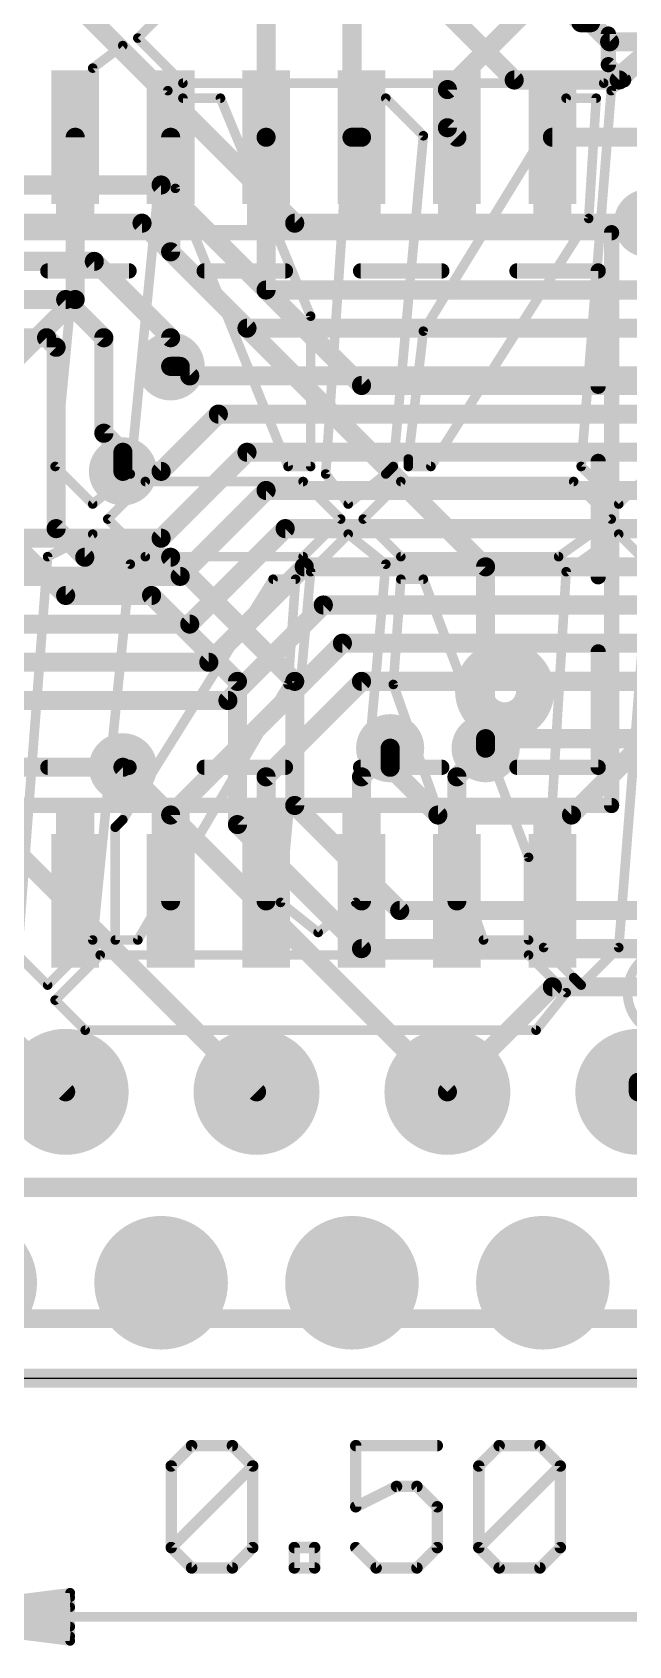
# Model space of a CAD drawing. Extents: x -25.5 to 33.9, y -16.6 to 18.1.
# Drawn here: x -10.6 to -2.67, y -14.99 to 6.48 of the extents above; entities that cross this region are included whole.
import ezdxf

# ---------------------------------------------------------------- set-up
doc = ezdxf.new("R2010")
doc.units = 0
for name, color, linetype in [('1', 12, 'CONTINUOUS'), ('16', 132, 'CONTINUOUS'), ('17', 110, 'CONTINUOUS'), ('18', 110, 'CONTINUOUS'), ('20', 53, 'CONTINUOUS'), ('21', 40, 'CONTINUOUS'), ('22', 6, 'CONTINUOUS'), ('47', 253, 'CONTINUOUS'), ('51', 253, 'CONTINUOUS'), ('52', 4, 'CONTINUOUS')]:
    doc.layers.add(name, color=color, linetype=linetype)

# ---------------------------------------------------------------- blocks, each defined once
blk = doc.blocks.new('RECT')
blk.add_solid([(-0.5, -0.5), (0.5, -0.5), (-0.5, 0.5), (0.5, 0.5)])
blk = doc.blocks.new('ROUNDP')
at = {"const_width": 0.5}
blk.add_lwpolyline([(0, -0.25, 1), (0, 0.25, 1), (0, -0.25)], format="xyb", dxfattribs=at)
blk = doc.blocks.new('ROUNDV')
at = {"const_width": 0.5}
blk.add_lwpolyline([(0, -0.25, 1), (0, 0.25, 1), (0, -0.25)], format="xyb", dxfattribs=at)

msp = doc.modelspace()

# ---------------------------------------------------------------- linework, layer by layer
at = {"layer": '1', "const_width": 0.254}
for points in [[(-10.287, 7.112), (-7.112, 3.937)], [(-5.08, 6.731), (-4.191, 5.842)], [(-2.159, 6.477), (-2.794, 5.842)], [(-2.794, 5.842), (-4.191, 5.842)], [(-13.335, 4.445), (-8.89, 4.445)], [(-6.223, 1.778), (-8.89, 4.445)], [(-13.081, 3.937), (-9.144, 3.937)], [(-9.144, 3.937), (-4.572, -0.635)], [(-7.112, 3.937), (-2.413, 3.937)], [(-12.827, 3.429), (-9.779, 3.429)], [(-9.779, 3.429), (-8.763, 2.413)], [(-10.16, 2.921), (-12.192, 2.921)], [(-9.652, 2.413), (-10.16, 2.921)], [(-11.811, 2.413), (-10.414, 2.413)], [(-10.414, 2.413), (-10.287, 2.286)], [(-10.287, -0.127), (-10.287, 2.286)], [(-9.652, 1.143), (-9.652, 2.413)], [(-8.763, 2.413), (-8.763, 2.032)], [(-6.223, 1.778), (-1.905, 1.778)], [(-9.652, 1.143), (-9.398, 0.889)], [(-9.398, 0.889), (-9.398, 0.635)], [(-9.906, -0.508), (-10.287, -0.127)], [(0.508, 0), (-3.429, -3.937)], [(-10.16, -1.016), (-10.795, -0.381)], [(-8.763, -0.508), (-9.906, -0.508)], [(-7.112, -2.159), (-8.763, -0.508)], [(-4.572, -0.635), (-4.572, -3.048)], [(-9.017, -1.016), (-10.16, -1.016)], [(-7.874, -2.159), (-9.017, -1.016)], [(-10.16, -7.62), (-16.383, -1.397)], [(-7.874, -4.064), (-7.874, -2.159)], [(-7.112, -3.81), (-7.112, -2.159)], [(-5.842, -3.302), (-5.842, -3.048)], [(-5.08, -7.62), (-9.398, -3.302)], [(-5.207, -3.937), (-5.842, -3.302)], [(-7.112, -3.81), (-5.715, -5.207)], [(-3.429, -3.937), (-5.207, -3.937)], [(-11.049, -4.191), (-7.62, -7.62)], [(-6.223, -5.715), (-7.874, -4.064)], [(-5.715, -5.207), (-1.651, -5.207)], [(-6.223, -5.715), (-1.397, -5.715)], [(-5.08, -7.62), (-3.683, -6.223)], [(-3.683, -6.223), (-1.143, -6.223)], [(-0.127, -7.493), (-2.54, -7.493)], [(-2.54, -7.493), (-2.54, -7.62)], [(-15.748, -8.89), (23.749, -8.89)], [(25.4, -11.43), (-25.4, -11.43)]]:
    msp.add_lwpolyline(points, dxfattribs=at)
at = {"layer": '1', "const_width": 0.127}
for points in [[(-4.191, 5.9055, 1), (-4.191, 5.7785)], [(-4.2359, 5.7971, 1), (-4.1461, 5.8869)], [(-2.8389, 5.8869, 1), (-2.7491, 5.7971)], [(-2.794, 5.7785, 1), (-2.794, 5.9055)], [(-8.8451, 4.4899, 1), (-8.9349, 4.4001)], [(-8.89, 4.3815, 1), (-8.89, 4.5085)], [(-9.0991, 3.9819, 1), (-9.1889, 3.8921)], [(-9.144, 3.8735, 1), (-9.144, 4.0005)], [(-7.112, 4.0005, 1), (-7.112, 3.8735)], [(-7.1569, 3.8921, 1), (-7.0671, 3.9819)], [(-9.7341, 3.4739, 1), (-9.8239, 3.3841)], [(-9.779, 3.3655, 1), (-9.779, 3.4925)], [(-10.1151, 2.9659, 1), (-10.2049, 2.8761)], [(-10.16, 2.8575, 1), (-10.16, 2.9845)], [(-10.3691, 2.4579, 1), (-10.4589, 2.3681)], [(-10.414, 2.3495, 1), (-10.414, 2.4765)], [(-10.2235, 2.286, 1), (-10.3505, 2.286)], [(-10.3319, 2.2411, 1), (-10.2421, 2.3309)], [(-9.5885, 2.413, 1), (-9.7155, 2.413)], [(-9.6969, 2.3681, 1), (-9.6071, 2.4579)], [(-8.6995, 2.413, 1), (-8.8265, 2.413)], [(-8.8079, 2.3681, 1), (-8.7181, 2.4579)], [(-8.8265, 2.032, 1), (-8.6995, 2.032)], [(-6.223, 1.8415, 1), (-6.223, 1.7145)], [(-6.2679, 1.7331, 1), (-6.1781, 1.8229)], [(-9.6071, 1.1879, 1), (-9.6969, 1.0981)], [(-9.7155, 1.143, 1), (-9.5885, 1.143)], [(-9.3345, 0.889, 1), (-9.4615, 0.889)], [(-9.4429, 0.8441, 1), (-9.3531, 0.9339)], [(-9.4615, 0.635, 1), (-9.3345, 0.635)], [(-10.2421, -0.0821, 1), (-10.3319, -0.1719)], [(-10.3505, -0.127, 1), (-10.2235, -0.127)], [(-9.906, -0.4445, 1), (-9.906, -0.5715)], [(-9.9509, -0.5529, 1), (-9.8611, -0.4631)], [(-8.7181, -0.4631, 1), (-8.8079, -0.5529)], [(-8.763, -0.5715, 1), (-8.763, -0.4445)], [(-4.5085, -0.635, 1), (-4.6355, -0.635)], [(-4.6169, -0.6799, 1), (-4.5271, -0.5901)], [(-10.16, -0.9525, 1), (-10.16, -1.0795)], [(-10.2049, -1.0609, 1), (-10.1151, -0.9711)], [(-8.9721, -0.9711, 1), (-9.0619, -1.0609)], [(-9.017, -1.0795, 1), (-9.017, -0.9525)], [(-7.8105, -2.159, 1), (-7.9375, -2.159)], [(-7.9189, -2.2039, 1), (-7.8291, -2.1141)], [(-7.0485, -2.159, 1), (-7.1755, -2.159)], [(-7.1569, -2.2039, 1), (-7.0671, -2.1141)], [(-5.7785, -3.048, 1), (-5.9055, -3.048)], [(-4.6355, -3.048, 1), (-4.5085, -3.048)], [(-9.3531, -3.2571, 1), (-9.4429, -3.3469)], [(-5.7971, -3.2571, 1), (-5.8869, -3.3469)], [(-5.9055, -3.302, 1), (-5.7785, -3.302)], [(-7.0671, -3.7651, 1), (-7.1569, -3.8549)], [(-7.1755, -3.81, 1), (-7.0485, -3.81)], [(-5.207, -3.8735, 1), (-5.207, -4.0005)], [(-5.2519, -3.9819, 1), (-5.1621, -3.8921)], [(-3.4739, -3.8921, 1), (-3.3841, -3.9819)], [(-3.429, -4.0005, 1), (-3.429, -3.8735)], [(-7.8291, -4.0191, 1), (-7.9189, -4.1089)], [(-7.9375, -4.064, 1), (-7.8105, -4.064)], [(-5.715, -5.1435, 1), (-5.715, -5.2705)], [(-5.7599, -5.2519, 1), (-5.6701, -5.1621)], [(-6.223, -5.6515, 1), (-6.223, -5.7785)], [(-6.2679, -5.7599, 1), (-6.1781, -5.6701)], [(-3.683, -6.1595, 1), (-3.683, -6.2865)], [(-3.6381, -6.2679, 1), (-3.7279, -6.1781)], [(-10.2049, -7.6649, 1), (-10.1151, -7.5751)], [(-7.6649, -7.6649, 1), (-7.5751, -7.5751)], [(-5.1249, -7.5751, 1), (-5.0351, -7.6649)], [(-5.1249, -7.6649, 1), (-5.0351, -7.5751)], [(-2.54, -7.4295, 1), (-2.54, -7.5565)], [(-2.4765, -7.493, 1), (-2.6035, -7.493)], [(-2.6035, -7.62, 1), (-2.4765, -7.62)]]:
    msp.add_lwpolyline(points, format="xyb", dxfattribs=at)
at = {"layer": '16', "const_width": 0.254}
for points in [[(-6.35, 8.255), (-6.35, 5.08)], [(-7.493, 5.08), (-7.493, 7.493)], [(-4.064, 6.731), (-5.08, 5.715)], [(-3.302, 6.604), (-3.429, 6.731)], [(-3.175, 6.604), (-3.302, 6.604)], [(-3.175, 6.604), (-2.921, 6.35)], [(-2.921, 6.35), (7.112, 6.35)], [(-5.08, 5.715), (-5.08, 5.207)], [(-10.033, 5.08), (-10.033, 2.921)], [(-8.763, 5.08), (-8.763, 3.556)], [(-7.493, 3.048), (-7.493, 5.08)], [(-6.35, 5.08), (-6.223, 5.08)], [(-5.08, 5.207), (-4.953, 5.08)], [(-3.683, 5.08), (-2.413, 5.08)], [(-7.747, 2.54), (-8.763, 3.556)], [(-10.033, 2.921), (-11.43, 1.524)], [(-7.493, 3.048), (-0.508, 3.048)], [(-7.747, 2.54), (1.016, 2.54)], [(-8.636, 2.032), (-8.763, 2.032)], [(-8.509, 1.905), (-8.636, 2.032)], [(-8.509, 1.905), (2.286, 1.905)], [(-8.128, 1.397), (-8.89, 0.635)], [(-8.128, 1.397), (3.302, 1.397)], [(-8.89, -0.254), (-7.747, 0.889)], [(-7.747, 0.889), (4.191, 0.889)], [(-8.89, 0.635), (-9.398, 0.635)], [(-8.636, -0.762), (-7.493, 0.381)], [(-7.493, 0.381), (4.572, 0.381)], [(-8.509, -1.397), (-7.239, -0.127)], [(-7.239, -0.127), (5.461, -0.127)], [(-10.922, -0.254), (-8.89, -0.254)], [(-15.748, -0.762), (-8.636, -0.762)], [(-8.255, -1.905), (-6.985, -0.635)], [(-6.985, -0.635), (4.953, -0.635)], [(-8.001, -2.413), (-6.731, -1.143)], [(-6.731, -1.143), (4.699, -1.143)], [(-8.509, -1.397), (-18.923, -1.397)], [(-8.763, -3.937), (-6.477, -1.651)], [(-6.477, -1.651), (4.445, -1.651)], [(-18.542, -1.905), (-8.255, -1.905)], [(-7.493, -3.429), (-6.223, -2.159)], [(-6.223, -2.159), (3.81, -2.159)], [(-17.018, -2.413), (-8.001, -2.413)], [(-6.223, -3.429), (-5.842, -3.048)], [(-4.953, -3.429), (-4.572, -3.048)], [(-4.572, -3.048), (-4.572, -2.921)], [(-4.572, -2.921), (3.683, -2.921)], [(-9.398, -3.302), (-16.002, -3.302)], [(-7.493, -5.08), (-7.493, -3.429)], [(-6.223, -5.08), (-6.223, -3.429)], [(-4.953, -5.08), (-4.953, -3.429)], [(-8.763, -5.08), (-8.763, -3.937)], [(-1.905, -8.89), (-2.54, -7.62)], [(25.4, -11.43), (-25.4, -11.43)]]:
    msp.add_lwpolyline(points, dxfattribs=at)
at = {"layer": '16', "const_width": 0.127}
for points in [[(-3.302, 6.6675, 1), (-3.302, 6.5405)], [(-3.175, 6.5405, 1), (-3.175, 6.6675)], [(-2.921, 6.4135, 1), (-2.921, 6.2865)], [(-2.9659, 6.3051, 1), (-2.8761, 6.3949)], [(-5.0165, 5.715, 1), (-5.1435, 5.715)], [(-5.1249, 5.7599, 1), (-5.0351, 5.6701)], [(-9.9695, 5.08, 1), (-10.0965, 5.08)], [(-8.6995, 5.08, 1), (-8.8265, 5.08)], [(-7.4295, 5.08, 1), (-7.5565, 5.08)], [(-6.35, 5.1435, 1), (-6.35, 5.0165)], [(-6.223, 5.0165, 1), (-6.223, 5.1435)], [(-5.0351, 5.2519, 1), (-5.1249, 5.1621)], [(-5.1435, 5.207, 1), (-5.0165, 5.207)], [(-4.9979, 5.0351, 1), (-4.9081, 5.1249)], [(-3.683, 5.1435, 1), (-3.683, 5.0165)], [(-7.5565, 5.08, 1), (-7.4295, 5.08)], [(-6.4135, 5.08, 1), (-6.2865, 5.08)], [(-8.7181, 3.6009, 1), (-8.8079, 3.5111)], [(-8.8265, 3.556, 1), (-8.6995, 3.556)], [(-9.9881, 2.8761, 1), (-10.0779, 2.9659)], [(-7.493, 3.1115, 1), (-7.493, 2.9845)], [(-7.5565, 3.048, 1), (-7.4295, 3.048)], [(-10.0965, 2.921, 1), (-9.9695, 2.921)], [(-7.747, 2.6035, 1), (-7.747, 2.4765)], [(-7.7919, 2.4951, 1), (-7.7021, 2.5849)], [(-8.763, 2.0955, 1), (-8.763, 1.9685)], [(-8.5911, 2.0769, 1), (-8.6809, 1.9871)], [(-8.636, 1.9685, 1), (-8.636, 2.0955)], [(-8.509, 1.9685, 1), (-8.509, 1.8415)], [(-8.5539, 1.8601, 1), (-8.4641, 1.9499)], [(-8.128, 1.4605, 1), (-8.128, 1.3335)], [(-8.0831, 1.3521, 1), (-8.1729, 1.4419)], [(-7.747, 0.9525, 1), (-7.747, 0.8255)], [(-7.7021, 0.8441, 1), (-7.7919, 0.9339)], [(-9.398, 0.6985, 1), (-9.398, 0.5715)], [(-8.9349, 0.6799, 1), (-8.8451, 0.5901)], [(-8.89, 0.5715, 1), (-8.89, 0.6985)], [(-7.493, 0.4445, 1), (-7.493, 0.3175)], [(-7.4481, 0.3361, 1), (-7.5379, 0.4259)], [(-7.239, -0.0635, 1), (-7.239, -0.1905)], [(-8.9349, -0.2091, 1), (-8.8451, -0.2989)], [(-8.89, -0.3175, 1), (-8.89, -0.1905)], [(-7.1941, -0.1719, 1), (-7.2839, -0.0821)], [(-8.636, -0.8255, 1), (-8.636, -0.6985)], [(-6.985, -0.5715, 1), (-6.985, -0.6985)], [(-6.9401, -0.6799, 1), (-7.0299, -0.5901)], [(-8.6809, -0.7171, 1), (-8.5911, -0.8069)], [(-6.731, -1.0795, 1), (-6.731, -1.2065)], [(-6.6861, -1.1879, 1), (-6.7759, -1.0981)], [(-8.509, -1.4605, 1), (-8.509, -1.3335)], [(-8.5539, -1.3521, 1), (-8.4641, -1.4419)], [(-6.477, -1.5875, 1), (-6.477, -1.7145)], [(-6.4321, -1.6959, 1), (-6.5219, -1.6061)], [(-8.2999, -1.8601, 1), (-8.2101, -1.9499)], [(-8.255, -1.9685, 1), (-8.255, -1.8415)], [(-6.223, -2.0955, 1), (-6.223, -2.2225)], [(-6.1781, -2.2039, 1), (-6.2679, -2.1141)], [(-8.0459, -2.3681, 1), (-7.9561, -2.4579)], [(-8.001, -2.4765, 1), (-8.001, -2.3495)], [(-5.7971, -3.0929, 1), (-5.8869, -3.0031)], [(-4.5085, -2.921, 1), (-4.6355, -2.921)], [(-4.572, -2.8575, 1), (-4.572, -2.9845)], [(-4.6355, -3.048, 1), (-4.5085, -3.048)], [(-4.5271, -3.0929, 1), (-4.6169, -3.0031)], [(-9.398, -3.3655, 1), (-9.398, -3.2385)], [(-7.4295, -3.429, 1), (-7.5565, -3.429)], [(-7.5379, -3.3841, 1), (-7.4481, -3.4739)], [(-6.1595, -3.429, 1), (-6.2865, -3.429)], [(-6.2679, -3.3841, 1), (-6.1781, -3.4739)], [(-4.8895, -3.429, 1), (-5.0165, -3.429)], [(-4.9979, -3.3841, 1), (-4.9081, -3.4739)], [(-8.6995, -3.937, 1), (-8.8265, -3.937)], [(-8.8079, -3.8921, 1), (-8.7181, -3.9819)], [(-8.8265, -5.08, 1), (-8.6995, -5.08)], [(-7.5565, -5.08, 1), (-7.4295, -5.08)], [(-6.2865, -5.08, 1), (-6.1595, -5.08)], [(-5.0165, -5.08, 1), (-4.8895, -5.08)], [(-2.4832, -7.5916, 1), (-2.5968, -7.6484)]]:
    msp.add_lwpolyline(points, format="xyb", dxfattribs=at)
at = {"layer": '20'}
msp.add_line((-24.13, -11.43), (24.13, -11.43), dxfattribs=at)
at = {"layer": '21', "const_width": 0.127}
msp.add_lwpolyline([(0, -10.7), (-25.4, -10.7)], dxfattribs=at)
at = {"layer": '22', "const_width": 0.2032}
for points in [[(-2.9383, 6.4528), (-2.9383, 6.0461)], [(-2.9383, 6.0461), (-2.7349, 5.8427)], [(-20.9804, 3.81), (-2.8956, 3.81)], [(-2.8956, 3.81), (-2.8956, -3.81)], [(-2.8956, -3.81), (-20.9804, -3.81)]]:
    msp.add_lwpolyline(points, dxfattribs=at)
at = {"layer": '22'}
for points, const_width in [([(-2.8875, 6.4528, 1), (-2.9891, 6.4528)], 0.1016), ([(-2.9024, 6.082, 1), (-2.9742, 6.0101)], 0.1016), ([(-2.9891, 6.0461, 1), (-2.8875, 6.0461)], 0.1016), ([(-2.7709, 5.8068, 1), (-2.699, 5.8786)], 0.1016), ([(-2.8448, 3.81, 1), (-2.9464, 3.81)], 0.1016), ([(-2.8956, 3.7592, 1), (-2.8956, 3.8608)], 0.1016), ([(-4.318, -2.54, 1), (-4.318, -2.032, 1), (-4.318, -2.54)], 0.8128), ([(-2.9464, -3.81, 1), (-2.8448, -3.81)], 0.1016), ([(-2.8956, -3.8608, 1), (-2.8956, -3.7592)], 0.1016)]:
    msp.add_lwpolyline(points, format="xyb", dxfattribs=dict(at, const_width=const_width))
at = {"layer": '47'}
for points, const_width in [([(-8.7552, -12.5985), (-8.484, -12.3273)], 0.1524), ([(-8.484, -12.3273), (-7.9417, -12.3273)], 0.1524), ([(-7.9417, -12.3273), (-7.6705, -12.5985)], 0.1524), ([(-5.2148, -12.3273), (-6.2995, -12.3273)], 0.1524), ([(-6.2995, -12.3273), (-6.2995, -13.1408)], 0.1524), ([(-4.6623, -12.5985), (-4.3911, -12.3273)], 0.1524), ([(-4.3911, -12.3273), (-3.8488, -12.3273)], 0.1524), ([(-3.8488, -12.3273), (-3.5776, -12.5985)], 0.1524), ([(-8.7552, -13.6831), (-8.7552, -12.5985)], 0.1524), ([(-8.7552, -13.6831), (-7.6705, -12.5985)], 0.1524), ([(-7.6705, -12.5985), (-7.6705, -13.6831)], 0.1524), ([(-4.6623, -13.6831), (-4.6623, -12.5985)], 0.1524), ([(-4.6623, -13.6831), (-3.5776, -12.5985)], 0.1524), ([(-3.5776, -12.5985), (-3.5776, -13.6831)], 0.1524), ([(-6.2995, -13.1408), (-5.7571, -12.8696)], 0.1524), ([(-5.7571, -12.8696), (-5.486, -12.8696)], 0.1524), ([(-5.486, -12.8696), (-5.2148, -13.1408)], 0.1524), ([(-5.2148, -13.1408), (-5.2148, -13.6831)], 0.1524), ([(-8.484, -13.9543), (-8.7552, -13.6831)], 0.1524), ([(-7.6705, -13.6831), (-7.9417, -13.9543)], 0.1524), ([(-7.118, -13.9543), (-7.118, -13.6831)], 0.1524), ([(-7.118, -13.6831), (-6.8469, -13.6831)], 0.1524), ([(-6.8469, -13.6831), (-6.8469, -13.9543)], 0.1524), ([(-6.0283, -13.9543), (-6.2995, -13.6831)], 0.1524), ([(-5.2148, -13.6831), (-5.486, -13.9543)], 0.1524), ([(-4.3911, -13.9543), (-4.6623, -13.6831)], 0.1524), ([(-3.5776, -13.6831), (-3.8488, -13.9543)], 0.1524), ([(-7.9417, -13.9543), (-8.484, -13.9543)], 0.1524), ([(-6.8469, -13.9543), (-7.118, -13.9543)], 0.1524), ([(-5.486, -13.9543), (-6.0283, -13.9543)], 0.1524), ([(-3.8488, -13.9543), (-4.3911, -13.9543)], 0.1524), ([(-12.635, -14.605), (-10.1, -14.2858)], 0.13), ([(-12.635, -14.605), (-10.1, -14.345)], 0.13), ([(-10.1, -14.2858), (-10.1, -14.9242)], 0.13), ([(-12.635, -14.605), (-10.1, -14.475)], 0.13), ([(-12.635, -14.605), (-0.065, -14.605)], 0.13), ([(-10.1, -14.9242), (-12.635, -14.605)], 0.13), ([(-10.1, -14.735), (-12.635, -14.605)], 0.13), ([(-10.1, -14.865), (-12.635, -14.605)], 0.13)]:
    msp.add_lwpolyline(points, dxfattribs=dict(at, const_width=const_width))
for points, const_width in [([(-8.484, -12.2892, 1), (-8.484, -12.3654)], 0.0762), ([(-8.4571, -12.3543, 1), (-8.511, -12.3004)], 0.0762), ([(-7.9148, -12.3004, 1), (-7.9686, -12.3543)], 0.0762), ([(-7.9417, -12.3654, 1), (-7.9417, -12.2892)], 0.0762), ([(-6.2995, -12.2892, 1), (-6.2995, -12.3654)], 0.0762), ([(-6.2614, -12.3273, 1), (-6.3376, -12.3273)], 0.0762), ([(-5.2148, -12.3654, 1), (-5.2148, -12.2892)], 0.0762), ([(-4.3911, -12.2892, 1), (-4.3911, -12.3654)], 0.0762), ([(-4.3642, -12.3543, 1), (-4.4181, -12.3004)], 0.0762), ([(-3.8219, -12.3004, 1), (-3.8757, -12.3543)], 0.0762), ([(-3.8488, -12.3654, 1), (-3.8488, -12.2892)], 0.0762), ([(-8.7171, -12.5985, 1), (-8.7933, -12.5985)], 0.0762), ([(-8.7821, -12.5715, 1), (-8.7282, -12.6254)], 0.0762), ([(-7.6324, -12.5985, 1), (-7.7086, -12.5985)], 0.0762), ([(-7.6436, -12.6254, 1), (-7.6975, -12.5715)], 0.0762), ([(-7.6975, -12.6254, 1), (-7.6436, -12.5715)], 0.0762), ([(-4.6242, -12.5985, 1), (-4.7004, -12.5985)], 0.0762), ([(-4.6892, -12.5715, 1), (-4.6354, -12.6254)], 0.0762), ([(-3.5395, -12.5985, 1), (-3.6157, -12.5985)], 0.0762), ([(-3.5507, -12.6254, 1), (-3.6046, -12.5715)], 0.0762), ([(-3.6046, -12.6254, 1), (-3.5507, -12.5715)], 0.0762), ([(-5.7571, -12.8315, 1), (-5.7571, -12.9077)], 0.0762), ([(-5.7401, -12.9037, 1), (-5.7742, -12.8356)], 0.0762), ([(-5.459, -12.8427, 1), (-5.5129, -12.8966)], 0.0762), ([(-5.486, -12.9077, 1), (-5.486, -12.8315)], 0.0762), ([(-6.3165, -13.1067, 1), (-6.2824, -13.1749)], 0.0762), ([(-5.1767, -13.1408, 1), (-5.2529, -13.1408)], 0.0762), ([(-5.2417, -13.1677, 1), (-5.1879, -13.1139)], 0.0762), ([(-6.3376, -13.1408, 1), (-6.2614, -13.1408)], 0.0762), ([(-8.7282, -13.6562, 1), (-8.7821, -13.7101)], 0.0762), ([(-8.7821, -13.6562, 1), (-8.7282, -13.7101)], 0.0762), ([(-8.7933, -13.6831, 1), (-8.7171, -13.6831)], 0.0762), ([(-7.7086, -13.6831, 1), (-7.6324, -13.6831)], 0.0762), ([(-7.6436, -13.7101, 1), (-7.6975, -13.6562)], 0.0762), ([(-7.0799, -13.6831, 1), (-7.1561, -13.6831)], 0.0762), ([(-7.118, -13.645, 1), (-7.118, -13.7212)], 0.0762), ([(-6.8088, -13.6831, 1), (-6.885, -13.6831)], 0.0762), ([(-6.8469, -13.7212, 1), (-6.8469, -13.645)], 0.0762), ([(-6.2725, -13.6562, 1), (-6.3264, -13.7101)], 0.0762), ([(-5.2529, -13.6831, 1), (-5.1767, -13.6831)], 0.0762), ([(-5.1879, -13.7101, 1), (-5.2417, -13.6562)], 0.0762), ([(-4.6354, -13.6562, 1), (-4.6892, -13.7101)], 0.0762), ([(-4.6892, -13.6562, 1), (-4.6354, -13.7101)], 0.0762), ([(-4.7004, -13.6831, 1), (-4.6242, -13.6831)], 0.0762), ([(-3.6157, -13.6831, 1), (-3.5395, -13.6831)], 0.0762), ([(-3.5507, -13.7101, 1), (-3.6046, -13.6562)], 0.0762), ([(-8.484, -13.9162, 1), (-8.484, -13.9924)], 0.0762), ([(-8.511, -13.9812, 1), (-8.4571, -13.9274)], 0.0762), ([(-7.9686, -13.9274, 1), (-7.9148, -13.9812)], 0.0762), ([(-7.9417, -13.9924, 1), (-7.9417, -13.9162)], 0.0762), ([(-7.118, -13.9162, 1), (-7.118, -13.9924)], 0.0762), ([(-7.1561, -13.9543, 1), (-7.0799, -13.9543)], 0.0762), ([(-6.885, -13.9543, 1), (-6.8088, -13.9543)], 0.0762), ([(-6.8469, -13.9924, 1), (-6.8469, -13.9162)], 0.0762), ([(-6.0283, -13.9162, 1), (-6.0283, -13.9924)], 0.0762), ([(-6.0552, -13.9812, 1), (-6.0014, -13.9274)], 0.0762), ([(-5.5129, -13.9274, 1), (-5.459, -13.9812)], 0.0762), ([(-5.486, -13.9924, 1), (-5.486, -13.9162)], 0.0762), ([(-4.3911, -13.9162, 1), (-4.3911, -13.9924)], 0.0762), ([(-4.4181, -13.9812, 1), (-4.3642, -13.9274)], 0.0762), ([(-3.8757, -13.9274, 1), (-3.8219, -13.9812)], 0.0762), ([(-3.8488, -13.9924, 1), (-3.8488, -13.9162)], 0.0762), ([(-10.0675, -14.2858, 1), (-10.1325, -14.2858)], 0.065), ([(-10.0959, -14.318, 1), (-10.1041, -14.2535)], 0.065), ([(-10.0967, -14.3773, 1), (-10.1033, -14.3127)], 0.065), ([(-10.0983, -14.5075, 1), (-10.1017, -14.4425)], 0.065), ([(-10.1033, -14.8973, 1), (-10.0967, -14.8327)], 0.065), ([(-10.1017, -14.7675, 1), (-10.0983, -14.7025)], 0.065), ([(-10.1325, -14.9242, 1), (-10.0675, -14.9242)], 0.065), ([(-10.1041, -14.9565, 1), (-10.0959, -14.892)], 0.065)]:
    msp.add_lwpolyline(points, format="xyb", dxfattribs=dict(at, const_width=const_width))
at = {"layer": '51', "const_width": 0.127}
for points in [[(-9.2, 6.4), (-8.8, 6.8)], [(-8.6, 5.8), (-9.2, 6.4)], [(-2.3, 6.4), (-3, 5.8)], [(-9.4, 6.3), (-9.8, 6)], [(-8.8, 5.7), (-9.4, 6.3)], [(-2.9, 5.7), (-2.2, 6.3)], [(-9.8, 6), (-10.3, 0.7)], [(-3, 5.8), (-8.6, 5.8)], [(-9.3, 0.6), (-8.8, 5.7)], [(-8.6, 5.6), (-8.7, 4.4)], [(-8.1, 5.6), (-8.6, 5.6)], [(-6.9, 2.7), (-8.1, 5.6)], [(-5.9, 5.6), (-6.4, 5.1)], [(-5.4, 5.1), (-5.9, 5.6)], [(-5.4, 2.5), (-3.5, 5.6)], [(-3.5, 5.6), (-3.1, 5.6)], [(-3.3, 0.7), (-2.9, 5.7)], [(-3.1, 5.6), (-3.2, 4)], [(-6.4, 5.1), (-6.7, 0.6)], [(-5.8, 0.7), (-5.4, 5.1)], [(-8.7, 4.4), (-7.2, 0.7)], [(-3.2, 4), (-5.3, 0.7)], [(-6.9, 0.7), (-6.9, 2.7)], [(-5.6, 0.8), (-5.4, 2.5)], [(-5.6, 0.7), (-5.6, 0.8)], [(-10.3, 0.7), (-9.8, 0.2)], [(-9.8, 0.2), (-9.3, 0.6)], [(-7.2, 0.7), (-6.9, 0.7)], [(-6.7, 0.6), (-6.4, 0.2)], [(-6.4, 0.2), (-5.9, 0.6)], [(-5.9, 0.6), (-5.8, 0.7)], [(-5.3, 0.7), (-5.6, 0.7)], [(-2.8, 0.2), (-3.3, 0.7)], [(-2.3, 0.7), (-2.8, 0.2)], [(-9.6, 0), (-9.1, 0.5)], [(-9.1, 0.5), (-7, 0.5)], [(-7, 0.5), (-6.5, 0)], [(-6.2, 0), (-5.7, 0.5)], [(-5.7, 0.5), (-3.4, 0.5)], [(-3.4, 0.5), (-2.9, 0)], [(-9.1, -0.5), (-9.6, 0)], [(-6.5, 0), (-7, -0.5)], [(-5.7, -0.5), (-6.2, 0)], [(-2.9, 0), (-3.6, -0.5)], [(-10.4, -0.5), (-9.8, -0.2)], [(-9.8, -0.2), (-9.3, -0.6)], [(-6.4, -0.2), (-6.9, -0.7)], [(-5.9, -0.6), (-6.4, -0.2)], [(-2.8, -0.2), (-3.5, -0.7)], [(-2.4, -0.6), (-2.8, -0.2)], [(-10.8, -5.8), (-10.4, -0.5)], [(-9.3, -0.6), (-9.8, -5.6)], [(-7, -0.5), (-9.1, -0.5)], [(-6.9, -0.7), (-7.3, -5.1)], [(-6.3, -5.1), (-5.9, -0.6)], [(-3.6, -0.5), (-5.7, -0.5)], [(-3.5, -0.7), (-3.8, -5.7)], [(-2.8, -5.7), (-2.4, -0.6)], [(-7.4, -0.8), (-9.4, -4)], [(-7.1, -0.8), (-7.4, -0.8)], [(-7.2, -2.2), (-7.1, -0.8)], [(-5.7, -0.8), (-5.8, -2.2)], [(-5.4, -0.8), (-5.7, -0.8)], [(-4, -4.5), (-5.4, -0.8)], [(-9.2, -5.6), (-7.2, -2.2)], [(-5.8, -2.2), (-4.6, -5.6)], [(-9.4, -4), (-9.5, -4.1)], [(-9.5, -4.1), (-9.5, -5.6)], [(-4, -5.6), (-4, -4.5)], [(-7.3, -5.1), (-6.8, -5.5)], [(-6.8, -5.5), (-6.3, -5.1)], [(-9.8, -5.6), (-10.4, -6.2)], [(-9.5, -5.6), (-9.2, -5.6)], [(-4.6, -5.6), (-4, -5.6)], [(-10.4, -6.2), (-10.8, -5.8)], [(-10.3, -6.4), (-9.7, -5.8)], [(-9.7, -5.8), (-4, -5.8)], [(-4, -5.8), (-3.5, -6.3)], [(-3.8, -5.7), (-3.4, -6.1)], [(-3.3, -6.2), (-2.8, -5.7)], [(-3.4, -6.1), (-3.3, -6.2)], [(-9.9, -6.8), (-10.3, -6.4)], [(-3.5, -6.3), (-3.9, -6.8)], [(-3.9, -6.8), (-9.9, -6.8)], [(-0.15, -10.575), (-25.25, -10.575)]]:
    msp.add_lwpolyline(points, dxfattribs=at)
at = {"layer": '51'}
for points, const_width in [([(-9.1775, 6.4225, 1), (-9.2225, 6.3775)], 0.0635), ([(-9.2225, 6.4225, 1), (-9.1775, 6.3775)], 0.0635), ([(-9.3775, 6.3225, 1), (-9.4225, 6.2775)], 0.0635), ([(-9.381, 6.2746, 1), (-9.4191, 6.3254)], 0.0635), ([(-9.8191, 6.0254, 1), (-9.781, 5.9746)], 0.0635), ([(-9.7684, 5.997, 1), (-9.8316, 6.003)], 0.0635), ([(-8.6, 5.8318, 1), (-8.6, 5.7683)], 0.0635), ([(-8.6225, 5.7775, 1), (-8.5775, 5.8225)], 0.0635), ([(-3.0207, 5.8241, 1), (-2.9793, 5.7759)], 0.0635), ([(-3, 5.7683, 1), (-3, 5.8318)], 0.0635), ([(-8.7684, 5.6969, 1), (-8.8316, 5.7031)], 0.0635), ([(-8.8225, 5.6775, 1), (-8.7775, 5.7225)], 0.0635), ([(-8.6, 5.6318, 1), (-8.6, 5.5683)], 0.0635), ([(-8.5684, 5.5974, 1), (-8.6316, 5.6026)], 0.0635), ([(-8.0707, 5.6121, 1), (-8.1293, 5.5879)], 0.0635), ([(-8.1, 5.5683, 1), (-8.1, 5.6318)], 0.0635), ([(-5.8775, 5.6225, 1), (-5.9225, 5.5775)], 0.0635), ([(-5.8775, 5.5775, 1), (-5.9225, 5.6225)], 0.0635), ([(-3.5, 5.6318, 1), (-3.5, 5.5683)], 0.0635), ([(-3.4729, 5.5834, 1), (-3.5271, 5.6166)], 0.0635), ([(-3.0683, 5.598, 1), (-3.1317, 5.602)], 0.0635), ([(-3.1, 5.5683, 1), (-3.1, 5.6318)], 0.0635), ([(-2.9207, 5.7241, 1), (-2.8793, 5.6759)], 0.0635), ([(-2.8684, 5.6975, 1), (-2.9316, 5.7025)], 0.0635), ([(-6.4225, 5.1225, 1), (-6.3775, 5.0775)], 0.0635), ([(-6.3683, 5.0979, 1), (-6.4317, 5.1021)], 0.0635), ([(-5.3684, 5.0971, 1), (-5.4316, 5.1029)], 0.0635), ([(-5.4225, 5.0775, 1), (-5.3775, 5.1225)], 0.0635), ([(-8.6706, 4.4119, 1), (-8.7294, 4.3881)], 0.0635), ([(-8.7316, 4.4026, 1), (-8.6684, 4.3974)], 0.0635), ([(-3.2317, 4.002, 1), (-3.1683, 3.998)], 0.0635), ([(-3.1732, 3.983, 1), (-3.2268, 4.017)], 0.0635), ([(-6.8683, 2.7, 1), (-6.9318, 2.7)], 0.0635), ([(-6.9293, 2.6879, 1), (-6.8707, 2.7121)], 0.0635), ([(-5.4271, 2.5166, 1), (-5.3729, 2.4834)], 0.0635), ([(-5.3685, 2.4963, 1), (-5.4315, 2.5037)], 0.0635), ([(-5.5683, 0.8, 1), (-5.6318, 0.8)], 0.0635), ([(-10.2775, 0.7225, 1), (-10.3225, 0.6775)], 0.0635), ([(-10.3316, 0.703, 1), (-10.2684, 0.697)], 0.0635), ([(-9.2802, 0.5752, 1), (-9.3198, 0.6248)], 0.0635), ([(-7.2, 0.7318, 1), (-7.2, 0.6683)], 0.0635), ([(-7.2294, 0.6881, 1), (-7.1706, 0.7119)], 0.0635), ([(-6.9318, 0.7, 1), (-6.8683, 0.7)], 0.0635), ([(-6.9, 0.6683, 1), (-6.9, 0.7318)], 0.0635), ([(-6.6746, 0.619, 1), (-6.7254, 0.5809)], 0.0635), ([(-5.9225, 0.6225, 1), (-5.8775, 0.5775)], 0.0635), ([(-5.8802, 0.5752, 1), (-5.9198, 0.6248)], 0.0635), ([(-5.8316, 0.7029, 1), (-5.7684, 0.6971)], 0.0635), ([(-5.7775, 0.6775, 1), (-5.8225, 0.7225)], 0.0635), ([(-5.6315, 0.8037, 1), (-5.5685, 0.7963)], 0.0635), ([(-5.6, 0.7318, 1), (-5.6, 0.6683)], 0.0635), ([(-5.6318, 0.7, 1), (-5.5683, 0.7)], 0.0635), ([(-5.3268, 0.717, 1), (-5.2732, 0.683)], 0.0635), ([(-5.3, 0.6683, 1), (-5.3, 0.7318)], 0.0635), ([(-3.2775, 0.7225, 1), (-3.3225, 0.6775)], 0.0635), ([(-3.3316, 0.7025, 1), (-3.2684, 0.6975)], 0.0635), ([(-9.3316, 0.6031, 1), (-9.2684, 0.5969)], 0.0635), ([(-9.1, 0.5317, 1), (-9.1, 0.4682)], 0.0635), ([(-9.0775, 0.4775, 1), (-9.1225, 0.5225)], 0.0635), ([(-6.9775, 0.5225, 1), (-7.0225, 0.4775)], 0.0635), ([(-7, 0.4682, 1), (-7, 0.5317)], 0.0635), ([(-6.7317, 0.6021, 1), (-6.6683, 0.5979)], 0.0635), ([(-5.7, 0.5317, 1), (-5.7, 0.4682)], 0.0635), ([(-5.6775, 0.4775, 1), (-5.7225, 0.5225)], 0.0635), ([(-3.3775, 0.5225, 1), (-3.4225, 0.4775)], 0.0635), ([(-3.4, 0.4682, 1), (-3.4, 0.5317)], 0.0635), ([(-9.8198, 0.2248, 1), (-9.7802, 0.1752)], 0.0635), ([(-9.8225, 0.1775, 1), (-9.7775, 0.2225)], 0.0635), ([(-6.4198, 0.2248, 1), (-6.3802, 0.1752)], 0.0635), ([(-6.4254, 0.181, 1), (-6.3746, 0.219)], 0.0635), ([(-2.8225, 0.2225, 1), (-2.7775, 0.1775)], 0.0635), ([(-2.8225, 0.1775, 1), (-2.7775, 0.2225)], 0.0635), ([(-9.5775, 0.0225, 1), (-9.6225, -0.0225)], 0.0635), ([(-9.6225, 0.0225, 1), (-9.5775, -0.0225)], 0.0635), ([(-6.4775, -0.0225, 1), (-6.5225, 0.0225)], 0.0635), ([(-6.5225, -0.0225, 1), (-6.4775, 0.0225)], 0.0635), ([(-6.1775, 0.0225, 1), (-6.2225, -0.0225)], 0.0635), ([(-6.2225, 0.0225, 1), (-6.1775, -0.0225)], 0.0635), ([(-2.9225, -0.0225, 1), (-2.8775, 0.0225)], 0.0635), ([(-2.8815, -0.0258, 1), (-2.9185, 0.0258)], 0.0635), ([(-9.7802, -0.1752, 1), (-9.8198, -0.2248)], 0.0635), ([(-9.7858, -0.2284, 1), (-9.8142, -0.1716)], 0.0635), ([(-6.3802, -0.1752, 1), (-6.4198, -0.2248)], 0.0635), ([(-6.3775, -0.2225, 1), (-6.4225, -0.1775)], 0.0635), ([(-2.7775, -0.1775, 1), (-2.8225, -0.2225)], 0.0635), ([(-2.7815, -0.2258, 1), (-2.8185, -0.1742)], 0.0635), ([(-10.4142, -0.4716, 1), (-10.3858, -0.5284)], 0.0635), ([(-10.3683, -0.5024, 1), (-10.4317, -0.4976)], 0.0635), ([(-9.2684, -0.6032, 1), (-9.3316, -0.5968)], 0.0635), ([(-9.3198, -0.6248, 1), (-9.2802, -0.5752)], 0.0635), ([(-9.1, -0.4682, 1), (-9.1, -0.5317)], 0.0635), ([(-9.1225, -0.5225, 1), (-9.0775, -0.4775)], 0.0635), ([(-7.0225, -0.4775, 1), (-6.9775, -0.5225)], 0.0635), ([(-7, -0.5317, 1), (-7, -0.4682)], 0.0635), ([(-6.8684, -0.7029, 1), (-6.9316, -0.6971)], 0.0635), ([(-5.8684, -0.6028, 1), (-5.9316, -0.5972)], 0.0635), ([(-5.9198, -0.6248, 1), (-5.8802, -0.5752)], 0.0635), ([(-5.7, -0.4682, 1), (-5.7, -0.5317)], 0.0635), ([(-5.7225, -0.5225, 1), (-5.6775, -0.4775)], 0.0635), ([(-3.6185, -0.4742, 1), (-3.5815, -0.5258)], 0.0635), ([(-3.6, -0.5317, 1), (-3.6, -0.4682)], 0.0635), ([(-3.4683, -0.7019, 1), (-3.5317, -0.6981)], 0.0635), ([(-3.5185, -0.6742, 1), (-3.4815, -0.7258)], 0.0635), ([(-7.4, -0.7683, 1), (-7.4, -0.8317)], 0.0635), ([(-7.3731, -0.8168, 1), (-7.4269, -0.7832)], 0.0635), ([(-7.0683, -0.8023, 1), (-7.1317, -0.7977)], 0.0635), ([(-7.1, -0.8317, 1), (-7.1, -0.7683)], 0.0635), ([(-6.9225, -0.6775, 1), (-6.8775, -0.7225)], 0.0635), ([(-5.6683, -0.8023, 1), (-5.7317, -0.7977)], 0.0635), ([(-5.7, -0.7683, 1), (-5.7, -0.8317)], 0.0635), ([(-5.3703, -0.7888, 1), (-5.4297, -0.8112)], 0.0635), ([(-5.4, -0.8317, 1), (-5.4, -0.7683)], 0.0635), ([(-7.1726, -2.2161, 1), (-7.2274, -2.1839)], 0.0635), ([(-5.7701, -2.1894, 1), (-5.8299, -2.2106)], 0.0635), ([(-7.2317, -2.1977, 1), (-7.1683, -2.2023)], 0.0635), ([(-5.8317, -2.1977, 1), (-5.7683, -2.2023)], 0.0635), ([(-9.4682, -4.1, 1), (-9.5318, -4.1)], 0.0635), ([(-9.5225, -4.0775, 1), (-9.4775, -4.1225)], 0.0635), ([(-9.4269, -3.9832, 1), (-9.3731, -4.0168)], 0.0635), ([(-9.3775, -4.0225, 1), (-9.4225, -3.9775)], 0.0635), ([(-3.9682, -4.5, 1), (-4.0317, -4.5)], 0.0635), ([(-4.0297, -4.5112, 1), (-3.9703, -4.4888)], 0.0635), ([(-7.2802, -5.0752, 1), (-7.3198, -5.1248)], 0.0635), ([(-7.3316, -5.0971, 1), (-7.2684, -5.1029)], 0.0635), ([(-6.3316, -5.0972, 1), (-6.2684, -5.1028)], 0.0635), ([(-6.2802, -5.1248, 1), (-6.3198, -5.0752)], 0.0635), ([(-9.8316, -5.5968, 1), (-9.7684, -5.6032)], 0.0635), ([(-9.7775, -5.6225, 1), (-9.8225, -5.5775)], 0.0635), ([(-9.5318, -5.6, 1), (-9.4682, -5.6)], 0.0635), ([(-9.5, -5.5683, 1), (-9.5, -5.6318)], 0.0635), ([(-9.2274, -5.5839, 1), (-9.1726, -5.6161)], 0.0635), ([(-9.2, -5.6318, 1), (-9.2, -5.5683)], 0.0635), ([(-6.8198, -5.4752, 1), (-6.7802, -5.5248)], 0.0635), ([(-6.8198, -5.5248, 1), (-6.7802, -5.4752)], 0.0635), ([(-4.6, -5.5683, 1), (-4.6, -5.6318)], 0.0635), ([(-4.6299, -5.6106, 1), (-4.5701, -5.5894)], 0.0635), ([(-4.0317, -5.6, 1), (-3.9682, -5.6)], 0.0635), ([(-4, -5.6318, 1), (-4, -5.5683)], 0.0635), ([(-9.7, -5.7683, 1), (-9.7, -5.8318)], 0.0635), ([(-9.6775, -5.8225, 1), (-9.7225, -5.7775)], 0.0635), ([(-3.9775, -5.7775, 1), (-4.0225, -5.8225)], 0.0635), ([(-4, -5.8318, 1), (-4, -5.7683)], 0.0635), ([(-3.7775, -5.6775, 1), (-3.8225, -5.7225)], 0.0635), ([(-3.8317, -5.6981, 1), (-3.7683, -5.7019)], 0.0635), ([(-2.8317, -5.6975, 1), (-2.7683, -5.7025)], 0.0635), ([(-2.7775, -5.7225, 1), (-2.8225, -5.6775)], 0.0635), ([(-2.1, -6.8831, 1), (-2.1, -5.7169, 1), (-2.1, -6.8831)], 0.127), ([(-10.4225, -6.1775, 1), (-10.3775, -6.2225)], 0.0635), ([(-10.4225, -6.2225, 1), (-10.3775, -6.1775)], 0.0635), ([(-3.3775, -6.0775, 1), (-3.4225, -6.1225)], 0.0635), ([(-3.4225, -6.1225, 1), (-3.3775, -6.0775)], 0.0635), ([(-3.3225, -6.1775, 1), (-3.2775, -6.2225)], 0.0635), ([(-3.3225, -6.2225, 1), (-3.2775, -6.1775)], 0.0635), ([(-10.2775, -6.3775, 1), (-10.3225, -6.4225)], 0.0635), ([(-10.3225, -6.3775, 1), (-10.2775, -6.4225)], 0.0635), ([(-3.4752, -6.3198, 1), (-3.5248, -6.2802)], 0.0635), ([(-3.5225, -6.3225, 1), (-3.4775, -6.2775)], 0.0635), ([(-9.9, -6.7683, 1), (-9.9, -6.8318)], 0.0635), ([(-9.9225, -6.8225, 1), (-9.8775, -6.7775)], 0.0635), ([(-3.9248, -6.7802, 1), (-3.8752, -6.8198)], 0.0635), ([(-3.9, -6.8318, 1), (-3.9, -6.7683)], 0.0635)]:
    msp.add_lwpolyline(points, format="xyb", dxfattribs=dict(at, const_width=const_width))
at = {"layer": '52'}
for points, const_width in [([(-20.9804, 3.81), (-2.8956, 3.81)], 0.127), ([(-2.8956, 3.81), (-2.8956, -3.81)], 0.127), ([(-10.3975, 3.302), (-9.3165, 3.302)], 0.2032), ([(-8.3165, 3.302), (-7.2354, 3.302)], 0.2032), ([(-6.2354, 3.302), (-5.1544, 3.302)], 0.2032), ([(-4.1544, 3.302), (-3.0734, 3.302)], 0.2032), ([(-3.0734, 3.302), (-3.0734, 1.7673)], 0.2032), ([(-3.0734, 0.7673), (-3.0734, -0.7673)], 0.2032), ([(-3.0734, -1.7673), (-3.0734, -3.302)], 0.2032), ([(-9.3165, -3.302), (-10.3975, -3.302)], 0.2032), ([(-7.2354, -3.302), (-8.3165, -3.302)], 0.2032), ([(-5.1544, -3.302), (-6.2354, -3.302)], 0.2032), ([(-3.0734, -3.302), (-4.1544, -3.302)], 0.2032), ([(-2.8956, -3.81), (-20.9804, -3.81)], 0.127)]:
    msp.add_lwpolyline(points, dxfattribs=dict(at, const_width=const_width))
for points, const_width in [([(-2.8638, 3.81, 1), (-2.9274, 3.81)], 0.0635), ([(-2.8956, 3.7782, 1), (-2.8956, 3.8418)], 0.0635), ([(-10.3975, 3.3528, 1), (-10.3975, 3.2512)], 0.1016), ([(-9.3165, 3.2512, 1), (-9.3165, 3.3528)], 0.1016), ([(-8.3165, 3.3528, 1), (-8.3165, 3.2512)], 0.1016), ([(-7.2354, 3.2512, 1), (-7.2354, 3.3528)], 0.1016), ([(-6.2354, 3.3528, 1), (-6.2354, 3.2512)], 0.1016), ([(-5.1544, 3.2512, 1), (-5.1544, 3.3528)], 0.1016), ([(-4.1544, 3.3528, 1), (-4.1544, 3.2512)], 0.1016), ([(-3.0226, 3.302, 1), (-3.1242, 3.302)], 0.1016), ([(-3.0734, 3.2512, 1), (-3.0734, 3.3528)], 0.1016), ([(-3.1242, 1.7673, 1), (-3.0226, 1.7673)], 0.1016), ([(-3.0226, 0.7673, 1), (-3.1242, 0.7673)], 0.1016), ([(-3.1242, -0.7673, 1), (-3.0226, -0.7673)], 0.1016), ([(-3.0226, -1.7673, 1), (-3.1242, -1.7673)], 0.1016), ([(-10.3975, -3.2512, 1), (-10.3975, -3.3528)], 0.1016), ([(-9.3165, -3.3528, 1), (-9.3165, -3.2512)], 0.1016), ([(-8.3165, -3.2512, 1), (-8.3165, -3.3528)], 0.1016), ([(-7.2354, -3.3528, 1), (-7.2354, -3.2512)], 0.1016), ([(-6.2354, -3.2512, 1), (-6.2354, -3.3528)], 0.1016), ([(-5.1544, -3.3528, 1), (-5.1544, -3.2512)], 0.1016), ([(-4.1544, -3.2512, 1), (-4.1544, -3.3528)], 0.1016), ([(-3.0734, -3.3528, 1), (-3.0734, -3.2512)], 0.1016), ([(-3.1242, -3.302, 1), (-3.0226, -3.302)], 0.1016), ([(-2.9274, -3.81, 1), (-2.8638, -3.81)], 0.0635), ([(-2.8956, -3.8418, 1), (-2.8956, -3.7782)], 0.0635)]:
    msp.add_lwpolyline(points, format="xyb", dxfattribs=dict(at, const_width=const_width))

# ---------------------------------------------------------------- block references
at = {"layer": '16', "xscale": 0.635, "yscale": 1.778}
for p in [(-10.033, 5.08), (-8.763, 5.08), (-7.493, 5.08), (-6.223, 5.08), (-4.953, 5.08), (-3.683, 5.08)]:
    msp.add_blockref('RECT', p, dxfattribs=at)
at = {"layer": '16', "xscale": 0.635, "yscale": 1.778, "rotation": 180}
for p in [(-10.033, -5.08), (-8.763, -5.08), (-7.493, -5.08), (-6.223, -5.08), (-4.953, -5.08), (-3.683, -5.08)]:
    msp.add_blockref('RECT', p, dxfattribs=at)
at = {"layer": '17', "xscale": 1.6764, "yscale": 1.6764}
for p in [(-10.16, -7.62), (-10.16, -7.62), (-7.62, -7.62), (-7.62, -7.62), (-5.08, -7.62), (-5.08, -7.62), (-2.54, -7.62), (-2.54, -7.62)]:
    msp.add_blockref('ROUNDP', p, dxfattribs=at)
at = {"layer": '17', "xscale": 1.778, "yscale": 1.778, "rotation": 90}
for p in [(-11.43, -10.16), (-11.43, -10.16), (-8.89, -10.16), (-8.89, -10.16), (-6.35, -10.16), (-6.35, -10.16), (-3.81, -10.16), (-3.81, -10.16)]:
    msp.add_blockref('ROUNDP', p, dxfattribs=at)
at = {"layer": '18', "xscale": 0.9064, "yscale": 0.9064}
for p in [(-2.413, 3.937), (-2.413, 3.937), (-8.763, 2.032), (-8.763, 2.032), (-9.398, 0.635), (-9.398, 0.635), (-5.842, -3.048), (-5.842, -3.048), (-4.572, -3.048), (-4.572, -3.048), (-9.398, -3.302), (-9.398, -3.302)]:
    msp.add_blockref('ROUNDV', p, dxfattribs=at)
at = {"layer": '52', "xscale": 0.508, "yscale": 1.7144}
for p in [(-10.033, 4.7307), (-8.763, 4.7307), (-7.493, 4.7307), (-6.223, 4.7307), (-4.953, 4.7307), (-3.683, 4.7307)]:
    msp.add_blockref('RECT', p, dxfattribs=at)
at = {"layer": '52', "xscale": 0.508, "rotation": 180}
for p, yscale in [((-10.033, -4.7307), 1.7144), ((-8.763, -4.7307), 1.7144), ((-7.493, -4.7307), 1.7144), ((-6.223, -4.7307), 1.7144), ((-4.953, -4.7307), 1.7144), ((-3.683, -4.7308), 1.7145), ((-8.89, -10.16), 0.508), ((-6.35, -10.16), 0.508), ((-3.81, -10.16), 0.508)]:
    msp.add_blockref('RECT', p, dxfattribs=dict(at, yscale=yscale))

doc.saveas('drawing.dxf')
